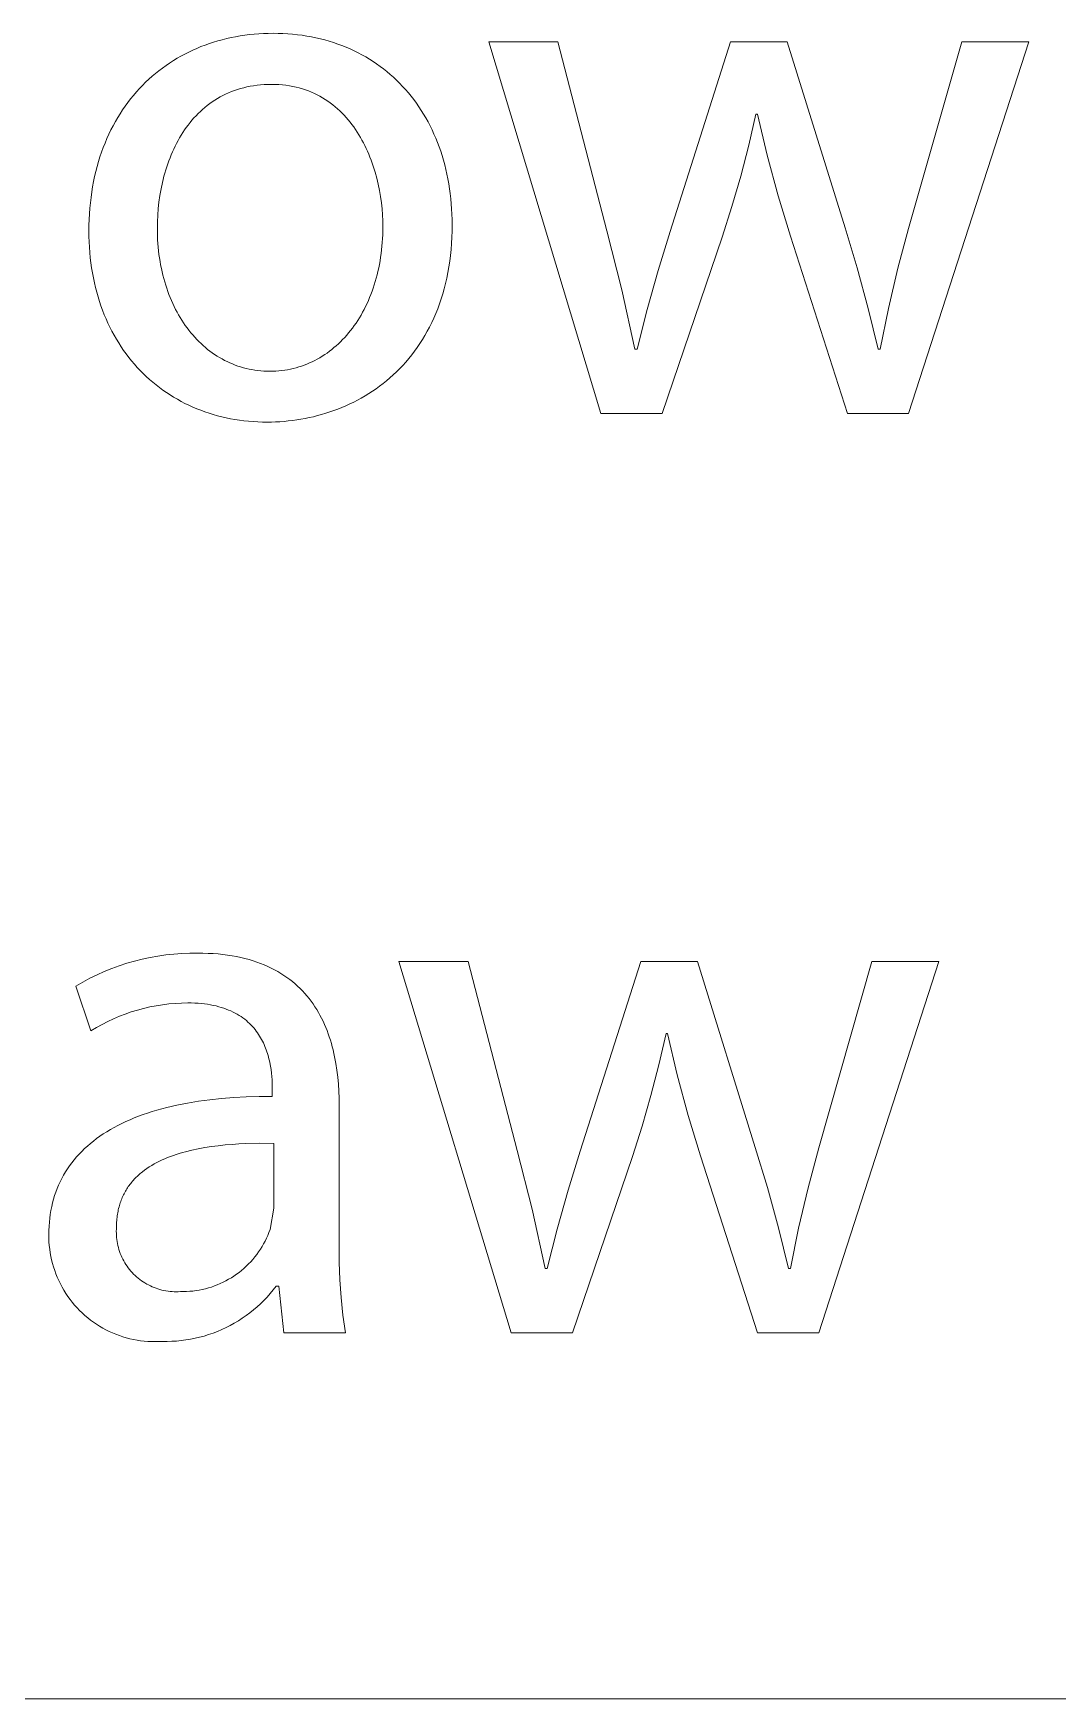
# Model space of a CAD drawing. Header units: millimetres. Extents: x 2840 to 6121, y 744 to 3036.
# Drawn here: x 5521.4 to 5565.2, y 744.1 to 815.3 of the extents above; entities that cross this region are included whole.
import ezdxf

# ---------------------------------------------------------------- set-up
doc = ezdxf.new("R2010")
doc.units = ezdxf.units.MM
doc.header["$MEASUREMENT"] = 0
doc.layers.add('Domyślny', color=7, linetype='Continuous', true_color=0x000000)

msp = doc.modelspace()

# ---------------------------------------------------------------- linework, layer by layer
at = {"layer": 'Domyślny', "color": 18, "lineweight": 15, "true_color": 0x000000}
for p, q in [((5529.083, 814.913), (5529.268, 814.969)), ((5529.268, 814.969), (5529.454, 815.02)), ((5529.454, 815.02), (5529.643, 815.067)), ((5529.643, 815.067), (5529.834, 815.109)), ((5529.834, 815.109), (5530.026, 815.148)), ((5530.026, 815.148), (5530.22, 815.181)), ((5530.22, 815.181), (5530.416, 815.211)), ((5530.416, 815.211), (5530.614, 815.235)), ((5530.614, 815.235), (5530.813, 815.256)), ((5530.813, 815.256), (5531.014, 815.272)), ((5531.014, 815.272), (5531.217, 815.283)), ((5531.217, 815.283), (5531.42, 815.29)), ((5531.42, 815.29), (5531.626, 815.292)), ((5531.626, 815.292), (5531.839, 815.29)), ((5531.839, 815.29), (5532.049, 815.283)), ((5532.049, 815.283), (5532.258, 815.271)), ((5532.258, 815.271), (5532.464, 815.254)), ((5532.464, 815.254), (5532.668, 815.232)), ((5532.668, 815.232), (5532.87, 815.206)), ((5532.87, 815.206), (5533.069, 815.175)), ((5533.069, 815.175), (5533.266, 815.14)), ((5533.266, 815.14), (5533.46, 815.1)), ((5533.46, 815.1), (5533.652, 815.056)), ((5533.652, 815.056), (5533.842, 815.007)), ((5533.842, 815.007), (5534.028, 814.954)), ((5534.028, 814.954), (5534.213, 814.896)), ((5527.522, 814.222), (5527.686, 814.315)), ((5527.686, 814.315), (5527.852, 814.405)), ((5527.852, 814.405), (5528.021, 814.49)), ((5528.021, 814.49), (5528.192, 814.571)), ((5528.192, 814.571), (5528.366, 814.648)), ((5528.366, 814.648), (5528.542, 814.721)), ((5528.542, 814.721), (5528.72, 814.789)), ((5528.72, 814.789), (5528.9, 814.853)), ((5528.9, 814.853), (5529.083, 814.913)), ((5534.213, 814.896), (5534.394, 814.834)), ((5534.394, 814.834), (5534.573, 814.768)), ((5534.573, 814.768), (5534.749, 814.697)), ((5534.749, 814.697), (5534.922, 814.623)), ((5534.922, 814.623), (5535.093, 814.544)), ((5535.093, 814.544), (5535.261, 814.461)), ((5535.261, 814.461), (5535.426, 814.374)), ((5535.426, 814.374), (5535.588, 814.282)), ((5535.588, 814.282), (5535.747, 814.187)), ((5545.648, 799.029), (5540.852, 814.926)), ((5540.852, 814.926), (5543.812, 814.926)), ((5543.812, 814.926), (5545.91, 806.841)), ((5548.609, 806.819), (5551.198, 814.926)), ((5551.198, 814.926), (5553.624, 814.926)), ((5553.624, 814.926), (5556.093, 806.972)), ((5558.814, 806.95), (5561.086, 814.926)), ((5563.949, 814.926), (5558.814, 799.029)), ((5561.086, 814.926), (5563.949, 814.926)), ((5526.453, 813.453), (5526.597, 813.575)), ((5526.597, 813.575), (5526.745, 813.693)), ((5526.745, 813.693), (5526.894, 813.807)), ((5526.894, 813.807), (5527.047, 813.917)), ((5527.047, 813.917), (5527.203, 814.022)), ((5527.203, 814.022), (5527.361, 814.124)), ((5527.361, 814.124), (5527.522, 814.222)), ((5535.747, 814.187), (5535.903, 814.088)), ((5535.903, 814.088), (5536.056, 813.985)), ((5536.056, 813.985), (5536.206, 813.878)), ((5536.206, 813.878), (5536.353, 813.767)), ((5536.353, 813.767), (5536.497, 813.653)), ((5536.497, 813.653), (5536.638, 813.534)), ((5536.638, 813.534), (5536.775, 813.412)), ((5525.78, 812.784), (5525.908, 812.926)), ((5525.908, 812.926), (5526.04, 813.063)), ((5526.04, 813.063), (5526.174, 813.197)), ((5526.174, 813.197), (5526.312, 813.327)), ((5526.312, 813.327), (5526.453, 813.453)), ((5529.971, 812.845), (5529.844, 812.797)), ((5530.102, 812.889), (5529.971, 812.845)), ((5530.235, 812.929), (5530.102, 812.889)), ((5530.371, 812.966), (5530.235, 812.929)), ((5530.51, 812.998), (5530.371, 812.966)), ((5530.652, 813.027), (5530.51, 812.998)), ((5530.796, 813.051), (5530.652, 813.027)), ((5530.943, 813.071), (5530.796, 813.051)), ((5531.093, 813.087), (5530.943, 813.071)), ((5531.246, 813.098), (5531.093, 813.087)), ((5531.402, 813.105), (5531.246, 813.098)), ((5531.56, 813.107), (5531.402, 813.105)), ((5531.719, 813.105), (5531.56, 813.107)), ((5531.875, 813.097), (5531.719, 813.105)), ((5532.027, 813.085), (5531.875, 813.097)), ((5532.177, 813.068), (5532.027, 813.085)), ((5532.324, 813.047), (5532.177, 813.068)), ((5532.468, 813.021), (5532.324, 813.047)), ((5532.609, 812.99), (5532.468, 813.021)), ((5532.747, 812.955), (5532.609, 812.99)), ((5532.882, 812.916), (5532.747, 812.955)), ((5533.014, 812.873), (5532.882, 812.916)), ((5533.143, 812.826), (5533.014, 812.873)), ((5533.27, 812.775), (5533.143, 812.826)), ((5536.775, 813.412), (5536.909, 813.286)), ((5536.909, 813.286), (5537.04, 813.157)), ((5537.04, 813.157), (5537.168, 813.024)), ((5537.168, 813.024), (5537.292, 812.887)), ((5537.292, 812.887), (5537.413, 812.747)), ((5525.19, 812.019), (5525.301, 812.179)), ((5525.301, 812.179), (5525.415, 812.336)), ((5525.415, 812.336), (5525.533, 812.489)), ((5525.533, 812.489), (5525.655, 812.639)), ((5525.655, 812.639), (5525.78, 812.784)), ((5528.712, 812.125), (5528.613, 812.04)), ((5528.813, 812.206), (5528.712, 812.125)), ((5528.917, 812.285), (5528.813, 812.206)), ((5529.023, 812.361), (5528.917, 812.285)), ((5529.133, 812.433), (5529.023, 812.361)), ((5529.244, 812.502), (5529.133, 812.433)), ((5529.359, 812.568), (5529.244, 812.502)), ((5529.476, 812.631), (5529.359, 812.568)), ((5529.596, 812.69), (5529.476, 812.631)), ((5529.718, 812.745), (5529.596, 812.69)), ((5529.844, 812.797), (5529.718, 812.745)), ((5533.393, 812.72), (5533.27, 812.775)), ((5533.514, 812.661), (5533.393, 812.72)), ((5533.632, 812.598), (5533.514, 812.661)), ((5533.747, 812.532), (5533.632, 812.598)), ((5533.86, 812.463), (5533.747, 812.532)), ((5533.969, 812.39), (5533.86, 812.463)), ((5534.076, 812.314), (5533.969, 812.39)), ((5534.18, 812.234), (5534.076, 812.314)), ((5534.282, 812.152), (5534.18, 812.234)), ((5534.381, 812.066), (5534.282, 812.152)), ((5537.413, 812.747), (5537.531, 812.603)), ((5537.531, 812.603), (5537.645, 812.456)), ((5537.645, 812.456), (5537.755, 812.306)), ((5537.755, 812.306), (5537.862, 812.152)), ((5537.862, 812.152), (5537.966, 811.995)), ((5524.783, 811.339), (5524.879, 811.514)), ((5524.879, 811.514), (5524.979, 811.686)), ((5524.979, 811.686), (5525.082, 811.854)), ((5525.082, 811.854), (5525.19, 812.019)), ((5528.075, 811.474), (5527.994, 811.37)), ((5528.158, 811.575), (5528.075, 811.474)), ((5528.244, 811.673), (5528.158, 811.575)), ((5528.332, 811.769), (5528.244, 811.673)), ((5528.423, 811.862), (5528.332, 811.769)), ((5528.517, 811.952), (5528.423, 811.862)), ((5528.613, 812.04), (5528.517, 811.952)), ((5534.477, 811.978), (5534.381, 812.066)), ((5534.57, 811.887), (5534.477, 811.978)), ((5534.661, 811.793), (5534.57, 811.887)), ((5534.749, 811.696), (5534.661, 811.793)), ((5534.835, 811.597), (5534.749, 811.696)), ((5534.918, 811.495), (5534.835, 811.597)), ((5534.998, 811.392), (5534.918, 811.495)), ((5535.076, 811.285), (5534.998, 811.392)), ((5537.966, 811.995), (5538.066, 811.835)), ((5538.066, 811.835), (5538.162, 811.671)), ((5538.162, 811.671), (5538.254, 811.504)), ((5538.254, 811.504), (5538.343, 811.334)), ((5552.28, 811.834), (5551.976, 810.505)), ((5552.346, 811.834), (5552.28, 811.834)), ((5552.757, 810.078), (5552.346, 811.834)), ((5524.437, 810.6), (5524.518, 810.79)), ((5524.518, 810.79), (5524.602, 810.977)), ((5524.602, 810.977), (5524.69, 811.16)), ((5524.69, 811.16), (5524.783, 811.339)), ((5527.562, 810.704), (5527.498, 810.585)), ((5527.627, 810.82), (5527.562, 810.704)), ((5527.696, 810.934), (5527.627, 810.82)), ((5527.767, 811.047), (5527.696, 810.934)), ((5527.84, 811.157), (5527.767, 811.047)), ((5527.916, 811.265), (5527.84, 811.157)), ((5527.994, 811.37), (5527.916, 811.265)), ((5535.152, 811.177), (5535.076, 811.285)), ((5535.224, 811.067), (5535.152, 811.177)), ((5535.295, 810.954), (5535.224, 811.067)), ((5535.363, 810.84), (5535.295, 810.954)), ((5535.428, 810.724), (5535.363, 810.84)), ((5535.491, 810.606), (5535.428, 810.724)), ((5538.343, 811.334), (5538.428, 811.161)), ((5538.428, 811.161), (5538.509, 810.985)), ((5538.509, 810.985), (5538.587, 810.806)), ((5538.587, 810.806), (5538.661, 810.624)), ((5524.158, 809.804), (5524.221, 810.008)), ((5524.221, 810.008), (5524.289, 810.209)), ((5524.289, 810.209), (5524.361, 810.406)), ((5524.361, 810.406), (5524.437, 810.6)), ((5527.218, 809.968), (5527.169, 809.84)), ((5527.269, 810.095), (5527.218, 809.968)), ((5527.323, 810.22), (5527.269, 810.095)), ((5527.379, 810.343), (5527.323, 810.22)), ((5527.437, 810.465), (5527.379, 810.343)), ((5527.498, 810.585), (5527.437, 810.465)), ((5535.551, 810.487), (5535.491, 810.606)), ((5535.609, 810.366), (5535.551, 810.487)), ((5535.665, 810.244), (5535.609, 810.366)), ((5535.718, 810.121), (5535.665, 810.244)), ((5535.769, 809.996), (5535.718, 810.121)), ((5535.818, 809.87), (5535.769, 809.996)), ((5538.661, 810.624), (5538.73, 810.439)), ((5538.73, 810.439), (5538.796, 810.251)), ((5538.796, 810.251), (5538.858, 810.06)), ((5538.858, 810.06), (5538.916, 809.866)), ((5551.976, 810.505), (5551.634, 809.186)), ((5553.227, 808.336), (5552.757, 810.078)), ((5523.993, 809.17), (5524.044, 809.385)), ((5524.044, 809.385), (5524.099, 809.596)), ((5524.099, 809.596), (5524.158, 809.804)), ((5526.997, 809.314), (5526.96, 809.18)), ((5527.036, 809.447), (5526.997, 809.314)), ((5527.078, 809.579), (5527.036, 809.447)), ((5527.122, 809.71), (5527.078, 809.579)), ((5527.169, 809.84), (5527.122, 809.71)), ((5535.864, 809.743), (5535.818, 809.87)), ((5535.908, 809.615), (5535.864, 809.743)), ((5535.949, 809.487), (5535.908, 809.615)), ((5535.989, 809.357), (5535.949, 809.487)), ((5536.06, 809.097), (5535.989, 809.357)), ((5538.916, 809.866), (5538.969, 809.669)), ((5538.969, 809.669), (5539.019, 809.47)), ((5539.019, 809.47), (5539.064, 809.268)), ((5539.064, 809.268), (5539.106, 809.064)), ((5523.87, 808.505), (5523.906, 808.73)), ((5523.906, 808.73), (5523.948, 808.951)), ((5523.948, 808.951), (5523.993, 809.17)), ((5526.835, 808.633), (5526.786, 808.355)), ((5526.893, 808.908), (5526.835, 808.633)), ((5526.925, 809.045), (5526.893, 808.908)), ((5526.96, 809.18), (5526.925, 809.045)), ((5536.123, 808.835), (5536.06, 809.097)), ((5536.177, 808.571), (5536.123, 808.835)), ((5536.223, 808.307), (5536.177, 808.571)), ((5539.106, 809.064), (5539.143, 808.856)), ((5539.143, 808.856), (5539.176, 808.646)), ((5539.176, 808.646), (5539.205, 808.434)), ((5551.634, 809.186), (5551.254, 807.877)), ((5523.788, 807.809), (5523.811, 808.044)), ((5523.811, 808.044), (5523.838, 808.276)), ((5523.838, 808.276), (5523.87, 808.505)), ((5526.746, 808.075), (5526.715, 807.794)), ((5526.786, 808.355), (5526.746, 808.075)), ((5536.259, 808.044), (5536.223, 808.307)), ((5536.288, 807.782), (5536.259, 808.044)), ((5539.205, 808.434), (5539.229, 808.219)), ((5539.229, 808.219), (5539.249, 808.002)), ((5539.249, 808.002), (5539.265, 807.782)), ((5551.254, 807.877), (5550.838, 806.579)), ((5553.755, 806.612), (5553.227, 808.336)), ((5523.751, 807.084), (5523.758, 807.329)), ((5523.758, 807.329), (5523.771, 807.571)), ((5523.771, 807.571), (5523.788, 807.809)), ((5526.681, 807.228), (5526.676, 806.945)), ((5526.694, 807.511), (5526.681, 807.228)), ((5526.715, 807.794), (5526.694, 807.511)), ((5536.308, 807.522), (5536.288, 807.782)), ((5536.32, 807.264), (5536.308, 807.522)), ((5536.324, 807.01), (5536.32, 807.264)), ((5539.265, 807.782), (5539.276, 807.56)), ((5539.276, 807.56), (5539.282, 807.335)), ((5539.282, 807.335), (5539.285, 807.109)), ((5539.285, 807.109), (5539.282, 806.836)), ((5523.748, 806.836), (5523.751, 807.084)), ((5523.75, 806.602), (5523.748, 806.836)), ((5523.758, 806.371), (5523.75, 806.602)), ((5526.676, 806.945), (5526.678, 806.783)), ((5526.678, 806.783), (5526.682, 806.622)), ((5526.682, 806.622), (5526.689, 806.462)), ((5526.689, 806.462), (5526.699, 806.304)), ((5536.3, 806.35), (5536.31, 806.513)), ((5536.31, 806.513), (5536.318, 806.677)), ((5536.318, 806.677), (5536.322, 806.843)), ((5536.322, 806.843), (5536.324, 807.01)), ((5539.273, 806.567), (5539.258, 806.304)), ((5539.282, 806.836), (5539.273, 806.567)), ((5545.91, 806.841), (5546.549, 804.322)), ((5548.096, 805.152), (5548.609, 806.819)), ((5550.838, 806.579), (5548.27, 799.029)), ((5556.192, 799.029), (5553.755, 806.612)), ((5556.093, 806.972), (5556.614, 805.255)), ((5558.353, 805.241), (5558.814, 806.95)), ((5523.77, 806.143), (5523.758, 806.371)), ((5523.786, 805.917), (5523.77, 806.143)), ((5523.808, 805.695), (5523.786, 805.917)), ((5523.833, 805.475), (5523.808, 805.695)), ((5526.699, 806.304), (5526.712, 806.147)), ((5526.712, 806.147), (5526.728, 805.991)), ((5526.728, 805.991), (5526.746, 805.837)), ((5526.746, 805.837), (5526.768, 805.685)), ((5526.768, 805.685), (5526.792, 805.534)), ((5536.205, 805.562), (5536.229, 805.716)), ((5536.229, 805.716), (5536.251, 805.872)), ((5536.251, 805.872), (5536.27, 806.03)), ((5536.27, 806.03), (5536.286, 806.189)), ((5536.286, 806.189), (5536.3, 806.35)), ((5539.212, 805.791), (5539.181, 805.542)), ((5539.238, 806.045), (5539.212, 805.791)), ((5539.258, 806.304), (5539.238, 806.045)), ((5523.864, 805.258), (5523.833, 805.475)), ((5523.899, 805.045), (5523.864, 805.258)), ((5523.938, 804.834), (5523.899, 805.045)), ((5526.792, 805.534), (5526.818, 805.385)), ((5526.818, 805.385), (5526.847, 805.237)), ((5526.847, 805.237), (5526.879, 805.091)), ((5526.879, 805.091), (5526.914, 804.947)), ((5536.079, 804.963), (5536.114, 805.11)), ((5536.114, 805.11), (5536.147, 805.259)), ((5536.147, 805.259), (5536.177, 805.409)), ((5536.177, 805.409), (5536.205, 805.562)), ((5539.102, 805.058), (5539.055, 804.823)), ((5539.144, 805.298), (5539.102, 805.058)), ((5539.181, 805.542), (5539.144, 805.298)), ((5547.626, 803.473), (5548.096, 805.152)), ((5556.614, 805.255), (5557.087, 803.525)), ((5557.949, 803.518), (5558.353, 805.241)), ((5523.982, 804.626), (5523.938, 804.834)), ((5524.03, 804.421), (5523.982, 804.626)), ((5524.082, 804.219), (5524.03, 804.421)), ((5526.914, 804.947), (5526.951, 804.804)), ((5526.951, 804.804), (5526.99, 804.664)), ((5526.99, 804.664), (5527.033, 804.525)), ((5527.033, 804.525), (5527.077, 804.388)), ((5527.077, 804.388), (5527.124, 804.253)), ((5535.812, 804.123), (5535.862, 804.258)), ((5535.862, 804.258), (5535.911, 804.395)), ((5535.911, 804.395), (5535.956, 804.534)), ((5535.956, 804.534), (5536, 804.675)), ((5536, 804.675), (5536.04, 804.818)), ((5536.04, 804.818), (5536.079, 804.963)), ((5538.945, 804.367), (5538.883, 804.146)), ((5539.003, 804.593), (5538.945, 804.367)), ((5539.055, 804.823), (5539.003, 804.593)), ((5546.549, 804.322), (5547.101, 801.782)), ((5524.138, 804.02), (5524.082, 804.219)), ((5524.199, 803.825), (5524.138, 804.02)), ((5524.264, 803.632), (5524.199, 803.825)), ((5524.333, 803.443), (5524.264, 803.632)), ((5527.124, 804.253), (5527.174, 804.12)), ((5527.174, 804.12), (5527.226, 803.989)), ((5527.226, 803.989), (5527.28, 803.86)), ((5527.28, 803.86), (5527.337, 803.733)), ((5527.337, 803.733), (5527.396, 803.608)), ((5527.396, 803.608), (5527.457, 803.485)), ((5535.522, 803.482), (5535.584, 803.606)), ((5535.584, 803.606), (5535.645, 803.732)), ((5535.645, 803.732), (5535.703, 803.86)), ((5535.703, 803.86), (5535.758, 803.991)), ((5535.758, 803.991), (5535.812, 804.123)), ((5538.745, 803.719), (5538.669, 803.512)), ((5538.816, 803.93), (5538.745, 803.719)), ((5538.883, 804.146), (5538.816, 803.93)), ((5524.406, 803.257), (5524.333, 803.443)), ((5524.482, 803.074), (5524.406, 803.257)), ((5524.563, 802.894), (5524.482, 803.074)), ((5524.648, 802.718), (5524.563, 802.894)), ((5527.457, 803.485), (5527.521, 803.365)), ((5527.521, 803.365), (5527.587, 803.247)), ((5527.587, 803.247), (5527.655, 803.131)), ((5527.655, 803.131), (5527.725, 803.018)), ((5527.725, 803.018), (5527.798, 802.907)), ((5527.798, 802.907), (5527.873, 802.798)), ((5535.099, 802.79), (5535.175, 802.9)), ((5535.175, 802.9), (5535.249, 803.011)), ((5535.249, 803.011), (5535.32, 803.125)), ((5535.32, 803.125), (5535.39, 803.242)), ((5535.39, 803.242), (5535.457, 803.361)), ((5535.457, 803.361), (5535.522, 803.482)), ((5538.414, 802.918), (5538.32, 802.729)), ((5538.503, 803.111), (5538.414, 802.918)), ((5538.588, 803.309), (5538.503, 803.111)), ((5538.669, 803.512), (5538.588, 803.309)), ((5547.2, 801.782), (5547.626, 803.473)), ((5557.087, 803.525), (5557.514, 801.782)), ((5557.601, 801.782), (5557.949, 803.518)), ((5524.736, 802.545), (5524.648, 802.718)), ((5524.828, 802.375), (5524.736, 802.545)), ((5524.924, 802.209), (5524.828, 802.375)), ((5525.023, 802.046), (5524.924, 802.209)), ((5527.873, 802.798), (5527.949, 802.692)), ((5527.949, 802.692), (5528.028, 802.588)), ((5528.028, 802.588), (5528.109, 802.487)), ((5528.109, 802.487), (5528.192, 802.388)), ((5528.192, 802.388), (5528.277, 802.292)), ((5528.277, 802.292), (5528.364, 802.199)), ((5528.364, 802.199), (5528.453, 802.109)), ((5534.513, 802.1), (5534.602, 802.191)), ((5534.602, 802.191), (5534.69, 802.284)), ((5534.69, 802.284), (5534.776, 802.38)), ((5534.776, 802.38), (5534.86, 802.479)), ((5534.86, 802.479), (5534.942, 802.58)), ((5534.942, 802.58), (5535.022, 802.684)), ((5535.022, 802.684), (5535.099, 802.79)), ((5538.015, 802.19), (5537.906, 802.019)), ((5538.121, 802.365), (5538.015, 802.19)), ((5538.222, 802.545), (5538.121, 802.365)), ((5538.32, 802.729), (5538.222, 802.545)), ((5525.126, 801.886), (5525.023, 802.046)), ((5525.233, 801.73), (5525.126, 801.886)), ((5525.343, 801.578), (5525.233, 801.73)), ((5525.456, 801.429), (5525.343, 801.578)), ((5525.573, 801.283), (5525.456, 801.429)), ((5528.453, 802.109), (5528.544, 802.021)), ((5528.544, 802.021), (5528.637, 801.936)), ((5528.637, 801.936), (5528.731, 801.854)), ((5528.731, 801.854), (5528.828, 801.774)), ((5528.828, 801.774), (5528.926, 801.698)), ((5528.926, 801.698), (5529.026, 801.624)), ((5529.026, 801.624), (5529.128, 801.554)), ((5529.128, 801.554), (5529.231, 801.487)), ((5529.231, 801.487), (5529.337, 801.422)), ((5529.337, 801.422), (5529.444, 801.361)), ((5533.519, 801.355), (5533.626, 801.416)), ((5533.626, 801.416), (5533.731, 801.48)), ((5533.731, 801.48), (5533.835, 801.547)), ((5533.835, 801.547), (5533.937, 801.617)), ((5533.937, 801.617), (5534.037, 801.69)), ((5534.037, 801.69), (5534.136, 801.766)), ((5534.136, 801.766), (5534.232, 801.846)), ((5534.232, 801.846), (5534.328, 801.927)), ((5534.328, 801.927), (5534.421, 802.012)), ((5534.421, 802.012), (5534.513, 802.1)), ((5537.556, 801.534), (5537.433, 801.381)), ((5537.676, 801.691), (5537.556, 801.534)), ((5537.793, 801.853), (5537.676, 801.691)), ((5537.906, 802.019), (5537.793, 801.853)), ((5547.101, 801.782), (5547.2, 801.782)), ((5557.514, 801.782), (5557.601, 801.782)), ((5525.693, 801.141), (5525.573, 801.283)), ((5525.816, 801.003), (5525.693, 801.141)), ((5525.943, 800.869), (5525.816, 801.003)), ((5526.073, 800.738), (5525.943, 800.869)), ((5526.205, 800.61), (5526.073, 800.738)), ((5529.444, 801.361), (5529.552, 801.303)), ((5529.552, 801.303), (5529.663, 801.248)), ((5529.663, 801.248), (5529.775, 801.196)), ((5529.775, 801.196), (5529.888, 801.148)), ((5529.888, 801.148), (5530.003, 801.103)), ((5530.003, 801.103), (5530.12, 801.061)), ((5530.12, 801.061), (5530.238, 801.023)), ((5530.238, 801.023), (5530.357, 800.988)), ((5530.357, 800.988), (5530.478, 800.957)), ((5530.478, 800.957), (5530.601, 800.929)), ((5530.601, 800.929), (5530.724, 800.905)), ((5530.724, 800.905), (5530.849, 800.885)), ((5530.849, 800.885), (5530.976, 800.868)), ((5530.976, 800.868), (5531.104, 800.854)), ((5531.104, 800.854), (5531.233, 800.845)), ((5531.233, 800.845), (5531.363, 800.839)), ((5531.363, 800.839), (5531.495, 800.837)), ((5531.495, 800.837), (5531.623, 800.839)), ((5531.623, 800.839), (5531.751, 800.845)), ((5531.751, 800.845), (5531.877, 800.854)), ((5531.877, 800.854), (5532.002, 800.867)), ((5532.002, 800.867), (5532.127, 800.884)), ((5532.127, 800.884), (5532.25, 800.904)), ((5532.25, 800.904), (5532.372, 800.928)), ((5532.372, 800.928), (5532.493, 800.955)), ((5532.493, 800.955), (5532.612, 800.986)), ((5532.612, 800.986), (5532.73, 801.021)), ((5532.73, 801.021), (5532.847, 801.059)), ((5532.847, 801.059), (5532.963, 801.1)), ((5532.963, 801.1), (5533.077, 801.144)), ((5533.077, 801.144), (5533.19, 801.192)), ((5533.19, 801.192), (5533.301, 801.243)), ((5533.301, 801.243), (5533.411, 801.298)), ((5533.411, 801.298), (5533.519, 801.355)), ((5536.907, 800.813), (5536.768, 800.682)), ((5537.043, 800.948), (5536.907, 800.813)), ((5537.176, 801.088), (5537.043, 800.948)), ((5537.306, 801.232), (5537.176, 801.088)), ((5537.433, 801.381), (5537.306, 801.232)), ((5526.341, 800.487), (5526.205, 800.61)), ((5526.48, 800.367), (5526.341, 800.487)), ((5526.622, 800.251), (5526.48, 800.367)), ((5526.767, 800.139), (5526.622, 800.251)), ((5526.914, 800.031), (5526.767, 800.139)), ((5527.065, 799.926), (5526.914, 800.031)), ((5535.878, 799.984), (5535.721, 799.883)), ((5536.032, 800.09), (5535.878, 799.984)), ((5536.184, 800.2), (5536.032, 800.09)), ((5536.334, 800.314), (5536.184, 800.2)), ((5536.481, 800.432), (5536.334, 800.314)), ((5536.626, 800.555), (5536.481, 800.432)), ((5536.768, 800.682), (5536.626, 800.555)), ((5527.218, 799.826), (5527.065, 799.926)), ((5527.374, 799.729), (5527.218, 799.826)), ((5527.532, 799.637), (5527.374, 799.729)), ((5527.693, 799.548), (5527.532, 799.637)), ((5527.857, 799.464), (5527.693, 799.548)), ((5528.023, 799.383), (5527.857, 799.464)), ((5528.191, 799.307), (5528.023, 799.383)), ((5528.362, 799.235), (5528.191, 799.307)), ((5534.571, 799.289), (5534.4, 799.22)), ((5534.741, 799.361), (5534.571, 799.289)), ((5534.908, 799.438), (5534.741, 799.361)), ((5535.075, 799.519), (5534.908, 799.438)), ((5535.239, 799.603), (5535.075, 799.519)), ((5535.402, 799.692), (5535.239, 799.603)), ((5535.563, 799.785), (5535.402, 799.692)), ((5535.721, 799.883), (5535.563, 799.785)), ((5528.535, 799.167), (5528.362, 799.235)), ((5528.711, 799.103), (5528.535, 799.167)), ((5528.888, 799.043), (5528.711, 799.103)), ((5529.068, 798.987), (5528.888, 799.043)), ((5529.25, 798.936), (5529.068, 798.987)), ((5529.434, 798.889), (5529.25, 798.936)), ((5529.62, 798.847), (5529.434, 798.889)), ((5529.808, 798.808), (5529.62, 798.847)), ((5529.997, 798.775), (5529.808, 798.808)), ((5530.189, 798.745), (5529.997, 798.775)), ((5530.382, 798.72), (5530.189, 798.745)), ((5530.577, 798.7), (5530.382, 798.72)), ((5530.774, 798.684), (5530.577, 798.7)), ((5530.973, 798.672), (5530.774, 798.684)), ((5531.173, 798.665), (5530.973, 798.672)), ((5531.374, 798.663), (5531.173, 798.665)), ((5531.554, 798.665), (5531.374, 798.663)), ((5531.734, 798.67), (5531.554, 798.665)), ((5531.915, 798.68), (5531.734, 798.67)), ((5532.095, 798.693), (5531.915, 798.68)), ((5532.276, 798.71), (5532.095, 798.693)), ((5532.456, 798.731), (5532.276, 798.71)), ((5532.636, 798.756), (5532.456, 798.731)), ((5532.815, 798.785), (5532.636, 798.756)), ((5532.994, 798.817), (5532.815, 798.785)), ((5533.173, 798.854), (5532.994, 798.817)), ((5533.351, 798.894), (5533.173, 798.854)), ((5533.528, 798.939), (5533.351, 798.894)), ((5533.705, 798.987), (5533.528, 798.939)), ((5533.88, 799.039), (5533.705, 798.987)), ((5534.055, 799.096), (5533.88, 799.039)), ((5534.228, 799.156), (5534.055, 799.096)), ((5534.4, 799.22), (5534.228, 799.156)), ((5548.27, 799.029), (5545.648, 799.029)), ((5558.814, 799.029), (5556.192, 799.029)), ((5526.031, 775.691), (5526.365, 775.763)), ((5526.365, 775.763), (5526.701, 775.823)), ((5526.701, 775.823), (5527.04, 775.872)), ((5527.04, 775.872), (5527.379, 775.908)), ((5527.379, 775.908), (5527.72, 775.933)), ((5527.72, 775.933), (5528.062, 775.947)), ((5528.062, 775.947), (5528.404, 775.948)), ((5528.404, 775.948), (5528.629, 775.945)), ((5528.629, 775.945), (5528.849, 775.938)), ((5528.849, 775.938), (5529.063, 775.926)), ((5529.063, 775.926), (5529.273, 775.91)), ((5529.273, 775.91), (5529.477, 775.889)), ((5529.477, 775.889), (5529.676, 775.863)), ((5529.676, 775.863), (5529.87, 775.833)), ((5529.87, 775.833), (5530.06, 775.799)), ((5530.06, 775.799), (5530.244, 775.76)), ((5524.096, 775.021), (5524.408, 775.16)), ((5524.408, 775.16), (5524.725, 775.289)), ((5524.725, 775.289), (5525.046, 775.406)), ((5525.046, 775.406), (5525.371, 775.512)), ((5525.371, 775.512), (5525.699, 775.607)), ((5525.699, 775.607), (5526.031, 775.691)), ((5530.244, 775.76), (5530.423, 775.718)), ((5530.423, 775.718), (5530.598, 775.671)), ((5530.598, 775.671), (5530.768, 775.62)), ((5530.768, 775.62), (5530.933, 775.566)), ((5530.933, 775.566), (5531.093, 775.507)), ((5531.093, 775.507), (5531.249, 775.445)), ((5531.249, 775.445), (5531.401, 775.379)), ((5531.401, 775.379), (5531.547, 775.31)), ((5531.547, 775.31), (5531.69, 775.237)), ((5531.69, 775.237), (5531.828, 775.16)), ((5531.828, 775.16), (5531.962, 775.08)), ((5531.962, 775.08), (5532.092, 774.997)), ((5541.806, 759.699), (5537.01, 775.596)), ((5537.01, 775.596), (5539.971, 775.596)), ((5539.971, 775.596), (5542.069, 767.511)), ((5544.767, 767.478), (5547.357, 775.596)), ((5547.357, 775.596), (5549.782, 775.596)), ((5549.782, 775.596), (5552.252, 767.631)), ((5554.972, 767.62), (5557.245, 775.596)), ((5560.107, 775.596), (5554.972, 759.699)), ((5557.245, 775.596), (5560.107, 775.596)), ((5523.192, 774.538), (5523.488, 774.71)), ((5523.837, 772.626), (5523.192, 774.538)), ((5523.488, 774.71), (5523.789, 774.87)), ((5523.789, 774.87), (5524.096, 775.021)), ((5532.092, 774.997), (5532.217, 774.911)), ((5532.217, 774.911), (5532.338, 774.822)), ((5532.338, 774.822), (5532.455, 774.729)), ((5532.455, 774.729), (5532.569, 774.634)), ((5532.569, 774.634), (5532.678, 774.536)), ((5532.678, 774.536), (5532.783, 774.434)), ((5532.783, 774.434), (5532.885, 774.331)), ((5526.353, 773.643), (5526.087, 773.581)), ((5526.621, 773.695), (5526.353, 773.643)), ((5526.89, 773.738), (5526.621, 773.695)), ((5527.161, 773.772), (5526.89, 773.738)), ((5527.432, 773.797), (5527.161, 773.772)), ((5527.705, 773.812), (5527.432, 773.797)), ((5527.977, 773.817), (5527.705, 773.812)), ((5528.128, 773.816), (5527.977, 773.817)), ((5528.274, 773.81), (5528.128, 773.816)), ((5528.416, 773.802), (5528.274, 773.81)), ((5528.555, 773.79), (5528.416, 773.802)), ((5528.689, 773.776), (5528.555, 773.79)), ((5528.819, 773.758), (5528.689, 773.776)), ((5528.945, 773.737), (5528.819, 773.758)), ((5529.068, 773.713), (5528.945, 773.737)), ((5529.186, 773.687), (5529.068, 773.713)), ((5529.301, 773.657), (5529.186, 773.687)), ((5529.413, 773.625), (5529.301, 773.657)), ((5529.52, 773.591), (5529.413, 773.625)), ((5532.885, 774.331), (5532.982, 774.224)), ((5532.982, 774.224), (5533.076, 774.115)), ((5533.076, 774.115), (5533.167, 774.004)), ((5533.167, 774.004), (5533.253, 773.89)), ((5533.253, 773.89), (5533.336, 773.773)), ((5533.336, 773.773), (5533.416, 773.655)), ((5533.416, 773.655), (5533.492, 773.534)), ((5524.552, 773.022), (5524.309, 772.898)), ((5524.8, 773.137), (5524.552, 773.022)), ((5525.051, 773.244), (5524.8, 773.137)), ((5525.305, 773.342), (5525.051, 773.244)), ((5525.563, 773.43), (5525.305, 773.342)), ((5525.824, 773.51), (5525.563, 773.43)), ((5526.087, 773.581), (5525.824, 773.51)), ((5529.624, 773.554), (5529.52, 773.591)), ((5529.725, 773.514), (5529.624, 773.554)), ((5529.822, 773.472), (5529.725, 773.514)), ((5529.916, 773.428), (5529.822, 773.472)), ((5530.007, 773.381), (5529.916, 773.428)), ((5530.094, 773.333), (5530.007, 773.381)), ((5530.178, 773.282), (5530.094, 773.333)), ((5530.259, 773.23), (5530.178, 773.282)), ((5530.337, 773.175), (5530.259, 773.23)), ((5530.412, 773.119), (5530.337, 773.175)), ((5530.484, 773.061), (5530.412, 773.119)), ((5530.553, 773.001), (5530.484, 773.061)), ((5530.619, 772.939), (5530.553, 773.001)), ((5530.682, 772.877), (5530.619, 772.939)), ((5533.492, 773.534), (5533.565, 773.411)), ((5533.565, 773.411), (5533.634, 773.287)), ((5533.634, 773.287), (5533.701, 773.16)), ((5533.701, 773.16), (5533.764, 773.031)), ((5533.764, 773.031), (5533.823, 772.901)), ((5524.071, 772.767), (5523.837, 772.626)), ((5524.309, 772.898), (5524.071, 772.767)), ((5530.743, 772.812), (5530.682, 772.877)), ((5530.801, 772.747), (5530.743, 772.812)), ((5530.856, 772.68), (5530.801, 772.747)), ((5530.909, 772.612), (5530.856, 772.68)), ((5530.959, 772.542), (5530.909, 772.612)), ((5531.007, 772.472), (5530.959, 772.542)), ((5531.052, 772.401), (5531.007, 772.472)), ((5531.095, 772.329), (5531.052, 772.401)), ((5531.136, 772.256), (5531.095, 772.329)), ((5531.175, 772.182), (5531.136, 772.256)), ((5533.823, 772.901), (5533.88, 772.769)), ((5533.88, 772.769), (5533.934, 772.635)), ((5533.934, 772.635), (5533.984, 772.5)), ((5533.984, 772.5), (5534.032, 772.364)), ((5534.032, 772.364), (5534.077, 772.226)), ((5534.077, 772.226), (5534.119, 772.086)), ((5548.439, 772.504), (5548.134, 771.175)), ((5548.504, 772.504), (5548.439, 772.504)), ((5548.915, 770.744), (5548.504, 772.504)), ((5531.211, 772.108), (5531.175, 772.182)), ((5531.245, 772.033), (5531.211, 772.108)), ((5531.278, 771.957), (5531.245, 772.033)), ((5531.308, 771.881), (5531.278, 771.957)), ((5531.337, 771.805), (5531.308, 771.881)), ((5531.363, 771.729), (5531.337, 771.805)), ((5531.388, 771.652), (5531.363, 771.729)), ((5531.411, 771.575), (5531.388, 771.652)), ((5531.432, 771.498), (5531.411, 771.575)), ((5531.452, 771.421), (5531.432, 771.498)), ((5534.119, 772.086), (5534.158, 771.946)), ((5534.158, 771.946), (5534.194, 771.804)), ((5534.194, 771.804), (5534.228, 771.661)), ((5534.228, 771.661), (5534.26, 771.518)), ((5534.26, 771.518), (5534.288, 771.373)), ((5531.47, 771.345), (5531.452, 771.421)), ((5531.487, 771.268), (5531.47, 771.345)), ((5531.516, 771.116), (5531.487, 771.268)), ((5531.539, 770.966), (5531.516, 771.116)), ((5531.558, 770.818), (5531.539, 770.966)), ((5531.572, 770.673), (5531.558, 770.818)), ((5534.288, 771.373), (5534.315, 771.227)), ((5534.315, 771.227), (5534.36, 770.934)), ((5534.36, 770.934), (5534.396, 770.639)), ((5548.134, 771.175), (5547.792, 769.856)), ((5531.582, 770.532), (5531.572, 770.673)), ((5531.589, 770.394), (5531.582, 770.532)), ((5531.593, 770.262), (5531.589, 770.394)), ((5531.594, 770.135), (5531.593, 770.262)), ((5531.594, 769.818), (5531.594, 770.135)), ((5534.396, 770.639), (5534.423, 770.342)), ((5534.423, 770.342), (5534.442, 770.044)), ((5549.385, 768.999), (5548.915, 770.744)), ((5527.079, 769.342), (5527.514, 769.443)), ((5527.514, 769.443), (5527.967, 769.532)), ((5527.967, 769.532), (5528.436, 769.61)), ((5528.436, 769.61), (5528.921, 769.675)), ((5528.921, 769.675), (5529.423, 769.728)), ((5529.423, 769.728), (5529.942, 769.769)), ((5529.942, 769.769), (5530.476, 769.798)), ((5530.476, 769.798), (5531.027, 769.814)), ((5531.027, 769.814), (5531.594, 769.818)), ((5534.442, 770.044), (5534.453, 769.745)), ((5534.453, 769.745), (5534.457, 769.447)), ((5534.457, 769.447), (5534.457, 763.492)), ((5547.792, 769.856), (5547.413, 768.546)), ((5524.992, 768.578), (5525.16, 768.662)), ((5525.16, 768.662), (5525.332, 768.743)), ((5525.332, 768.743), (5525.509, 768.821)), ((5525.509, 768.821), (5525.69, 768.896)), ((5525.69, 768.896), (5525.875, 768.969)), ((5525.875, 768.969), (5526.065, 769.038)), ((5526.065, 769.038), (5526.259, 769.105)), ((5526.259, 769.105), (5526.458, 769.169)), ((5526.458, 769.169), (5526.661, 769.23)), ((5526.661, 769.23), (5526.868, 769.287)), ((5526.868, 769.287), (5527.079, 769.342)), ((5549.914, 767.27), (5549.385, 768.999)), ((5523.942, 767.911), (5524.079, 768.015)), ((5524.079, 768.015), (5524.22, 768.116)), ((5524.22, 768.116), (5524.365, 768.214)), ((5524.365, 768.214), (5524.515, 768.309)), ((5524.515, 768.309), (5524.67, 768.402)), ((5524.67, 768.402), (5524.829, 768.491)), ((5524.829, 768.491), (5524.992, 768.578)), ((5547.413, 768.546), (5546.996, 767.249)), ((5523.116, 767.108), (5523.22, 767.231)), ((5523.22, 767.231), (5523.329, 767.351)), ((5523.329, 767.351), (5523.442, 767.469)), ((5523.442, 767.469), (5523.561, 767.584)), ((5523.561, 767.584), (5523.683, 767.696)), ((5523.683, 767.696), (5523.811, 767.805)), ((5523.811, 767.805), (5523.942, 767.911)), ((5527.236, 767.248), (5527.114, 767.2)), ((5527.361, 767.293), (5527.236, 767.248)), ((5527.487, 767.336), (5527.361, 767.293)), ((5527.615, 767.376), (5527.487, 767.336)), ((5527.746, 767.415), (5527.615, 767.376)), ((5527.878, 767.451), (5527.746, 767.415)), ((5528.147, 767.518), (5527.878, 767.451)), ((5528.423, 767.577), (5528.147, 767.518)), ((5528.704, 767.629), (5528.423, 767.577)), ((5528.99, 767.673), (5528.704, 767.629)), ((5529.28, 767.711), (5528.99, 767.673)), ((5529.574, 767.742), (5529.28, 767.711)), ((5529.87, 767.767), (5529.574, 767.742)), ((5530.168, 767.786), (5529.87, 767.767)), ((5530.467, 767.8), (5530.168, 767.786)), ((5531.065, 767.813), (5530.467, 767.8)), ((5531.66, 767.808), (5531.065, 767.813)), ((5531.66, 765.044), (5531.66, 767.808)), ((5542.069, 767.511), (5542.708, 764.992)), ((5544.255, 765.815), (5544.767, 767.478)), ((5546.996, 767.249), (5544.429, 759.699)), ((5552.35, 759.699), (5549.914, 767.27)), ((5552.252, 767.631), (5552.772, 765.918)), ((5554.512, 765.911), (5554.972, 767.62)), ((5522.666, 766.452), (5522.746, 766.589)), ((5522.746, 766.589), (5522.832, 766.722)), ((5522.832, 766.722), (5522.922, 766.854)), ((5522.922, 766.854), (5523.016, 766.982)), ((5523.016, 766.982), (5523.116, 767.108)), ((5525.945, 766.517), (5525.9, 766.478)), ((5525.99, 766.555), (5525.945, 766.517)), ((5526.036, 766.592), (5525.99, 766.555)), ((5526.131, 766.665), (5526.036, 766.592)), ((5526.229, 766.734), (5526.131, 766.665)), ((5526.33, 766.801), (5526.229, 766.734)), ((5526.434, 766.866), (5526.33, 766.801)), ((5526.541, 766.928), (5526.434, 766.866)), ((5526.65, 766.987), (5526.541, 766.928)), ((5526.762, 767.044), (5526.65, 766.987)), ((5526.877, 767.099), (5526.762, 767.044)), ((5526.995, 767.151), (5526.877, 767.099)), ((5527.114, 767.2), (5526.995, 767.151)), ((5522.334, 765.729), (5522.391, 765.879)), ((5522.391, 765.879), (5522.452, 766.026)), ((5522.452, 766.026), (5522.519, 766.171)), ((5522.519, 766.171), (5522.59, 766.313)), ((5522.59, 766.313), (5522.666, 766.452)), ((5525.339, 765.811), (5525.309, 765.76)), ((5525.37, 765.861), (5525.339, 765.811)), ((5525.401, 765.91), (5525.37, 765.861)), ((5525.434, 765.958), (5525.401, 765.91)), ((5525.468, 766.005), (5525.434, 765.958)), ((5525.503, 766.052), (5525.468, 766.005)), ((5525.538, 766.098), (5525.503, 766.052)), ((5525.575, 766.143), (5525.538, 766.098)), ((5525.612, 766.188), (5525.575, 766.143)), ((5525.651, 766.231), (5525.612, 766.188)), ((5525.69, 766.274), (5525.651, 766.231)), ((5525.73, 766.316), (5525.69, 766.274)), ((5525.771, 766.358), (5525.73, 766.316)), ((5525.813, 766.399), (5525.771, 766.358)), ((5525.856, 766.439), (5525.813, 766.399)), ((5525.9, 766.478), (5525.856, 766.439)), ((5543.786, 764.139), (5544.255, 765.815)), ((5552.772, 765.918), (5553.246, 764.191)), ((5554.108, 764.188), (5554.512, 765.911)), ((5522.124, 764.94), (5522.156, 765.103)), ((5522.156, 765.103), (5522.193, 765.263)), ((5522.193, 765.263), (5522.235, 765.421)), ((5522.235, 765.421), (5522.282, 765.576)), ((5522.282, 765.576), (5522.334, 765.729)), ((5525.036, 765.09), (5525.02, 765.029)), ((5525.052, 765.15), (5525.036, 765.09)), ((5525.07, 765.21), (5525.052, 765.15)), ((5525.089, 765.269), (5525.07, 765.21)), ((5525.109, 765.327), (5525.089, 765.269)), ((5525.131, 765.384), (5525.109, 765.327)), ((5525.153, 765.44), (5525.131, 765.384)), ((5525.176, 765.495), (5525.153, 765.44)), ((5525.201, 765.55), (5525.176, 765.495)), ((5525.226, 765.604), (5525.201, 765.55)), ((5525.253, 765.657), (5525.226, 765.604)), ((5525.281, 765.709), (5525.253, 765.657)), ((5525.309, 765.76), (5525.281, 765.709)), ((5522.044, 764.262), (5522.056, 764.435)), ((5522.056, 764.435), (5522.074, 764.606)), ((5522.074, 764.606), (5522.096, 764.774)), ((5522.096, 764.774), (5522.124, 764.94)), ((5524.932, 764.367), (5524.93, 764.296)), ((5524.935, 764.438), (5524.932, 764.367)), ((5524.939, 764.507), (5524.935, 764.438)), ((5524.945, 764.575), (5524.939, 764.507)), ((5524.952, 764.643), (5524.945, 764.575)), ((5524.961, 764.709), (5524.952, 764.643)), ((5524.97, 764.775), (5524.961, 764.709)), ((5524.981, 764.84), (5524.97, 764.775)), ((5524.993, 764.903), (5524.981, 764.84)), ((5525.006, 764.967), (5524.993, 764.903)), ((5525.02, 765.029), (5525.006, 764.967)), ((5531.496, 764.126), (5531.66, 765.044)), ((5542.708, 764.992), (5543.26, 762.452)), ((5522.034, 763.907), (5522.036, 764.086)), ((5522.035, 763.751), (5522.034, 763.907)), ((5522.041, 763.595), (5522.035, 763.751)), ((5522.036, 764.086), (5522.044, 764.262)), ((5524.924, 764.136), (5524.921, 764.048)), ((5524.921, 764.048), (5524.922, 763.96)), ((5524.922, 763.96), (5524.925, 763.872)), ((5524.929, 764.224), (5524.924, 764.136)), ((5524.925, 763.872), (5524.932, 763.785)), ((5524.93, 764.296), (5524.929, 764.224)), ((5524.932, 763.785), (5524.941, 763.697)), ((5524.941, 763.697), (5524.954, 763.61)), ((5531.284, 763.63), (5531.343, 763.751)), ((5531.343, 763.751), (5531.398, 763.875)), ((5531.398, 763.875), (5531.449, 763.999)), ((5531.449, 763.999), (5531.496, 764.126)), ((5543.358, 762.452), (5543.786, 764.139)), ((5553.246, 764.191), (5553.672, 762.452)), ((5553.759, 762.452), (5554.108, 764.188)), ((5522.053, 763.439), (5522.041, 763.595)), ((5522.07, 763.284), (5522.053, 763.439)), ((5522.093, 763.13), (5522.07, 763.284)), ((5522.12, 762.976), (5522.093, 763.13)), ((5522.154, 762.823), (5522.12, 762.976)), ((5524.954, 763.61), (5524.97, 763.523)), ((5524.97, 763.523), (5524.988, 763.437)), ((5524.988, 763.437), (5525.01, 763.352)), ((5525.01, 763.352), (5525.034, 763.267)), ((5525.034, 763.267), (5525.062, 763.183)), ((5525.062, 763.183), (5525.092, 763.101)), ((5525.092, 763.101), (5525.125, 763.019)), ((5525.125, 763.019), (5525.161, 762.939)), ((5530.76, 762.848), (5530.846, 762.952)), ((5530.846, 762.952), (5530.929, 763.059)), ((5530.929, 763.059), (5531.007, 763.168)), ((5531.007, 763.168), (5531.082, 763.28)), ((5531.082, 763.28), (5531.154, 763.394)), ((5531.154, 763.394), (5531.221, 763.511)), ((5531.221, 763.511), (5531.284, 763.63)), ((5534.457, 763.492), (5534.457, 762.731)), ((5522.192, 762.672), (5522.154, 762.823)), ((5522.235, 762.522), (5522.192, 762.672)), ((5522.284, 762.374), (5522.235, 762.522)), ((5522.338, 762.227), (5522.284, 762.374)), ((5525.161, 762.939), (5525.199, 762.86)), ((5525.199, 762.86), (5525.241, 762.782)), ((5525.241, 762.782), (5525.285, 762.705)), ((5525.285, 762.705), (5525.331, 762.631)), ((5525.331, 762.631), (5525.38, 762.558)), ((5525.38, 762.558), (5525.432, 762.486)), ((5525.432, 762.486), (5525.486, 762.417)), ((5525.486, 762.417), (5525.543, 762.349)), ((5525.543, 762.349), (5525.601, 762.284)), ((5525.601, 762.284), (5525.662, 762.22)), ((5530.066, 762.212), (5530.174, 762.293)), ((5530.174, 762.293), (5530.279, 762.377)), ((5530.279, 762.377), (5530.382, 762.464)), ((5530.382, 762.464), (5530.481, 762.556)), ((5530.481, 762.556), (5530.577, 762.65)), ((5530.577, 762.65), (5530.67, 762.748)), ((5530.67, 762.748), (5530.76, 762.848)), ((5534.457, 762.731), (5534.483, 761.971)), ((5543.26, 762.452), (5543.358, 762.452)), ((5553.672, 762.452), (5553.759, 762.452)), ((5522.397, 762.082), (5522.338, 762.227)), ((5522.46, 761.94), (5522.397, 762.082)), ((5522.529, 761.799), (5522.46, 761.94)), ((5522.602, 761.662), (5522.529, 761.799)), ((5522.68, 761.526), (5522.602, 761.662)), ((5522.763, 761.394), (5522.68, 761.526)), ((5525.662, 762.22), (5525.725, 762.159)), ((5525.725, 762.159), (5525.79, 762.099)), ((5525.79, 762.099), (5525.858, 762.042)), ((5525.858, 762.042), (5525.927, 761.988)), ((5525.927, 761.988), (5525.998, 761.936)), ((5525.998, 761.936), (5526.07, 761.886)), ((5526.07, 761.886), (5526.145, 761.839)), ((5526.145, 761.839), (5526.221, 761.794)), ((5526.221, 761.794), (5526.298, 761.752)), ((5526.298, 761.752), (5526.377, 761.713)), ((5526.377, 761.713), (5526.457, 761.676)), ((5526.457, 761.676), (5526.538, 761.643)), ((5526.538, 761.643), (5526.621, 761.612)), ((5526.621, 761.612), (5526.704, 761.584)), ((5526.704, 761.584), (5526.789, 761.559)), ((5526.789, 761.559), (5526.874, 761.536)), ((5526.874, 761.536), (5526.96, 761.517)), ((5526.96, 761.517), (5527.046, 761.501)), ((5528.333, 761.512), (5528.466, 761.534)), ((5528.466, 761.534), (5528.598, 761.56)), ((5528.598, 761.56), (5528.729, 761.591)), ((5528.729, 761.591), (5528.859, 761.626)), ((5528.859, 761.626), (5528.988, 761.666)), ((5528.988, 761.666), (5529.115, 761.71)), ((5529.115, 761.71), (5529.241, 761.758)), ((5529.241, 761.758), (5529.365, 761.811)), ((5529.365, 761.811), (5529.488, 761.868)), ((5529.488, 761.868), (5529.608, 761.929)), ((5529.608, 761.929), (5529.726, 761.994)), ((5529.726, 761.994), (5529.842, 762.063)), ((5529.842, 762.063), (5529.955, 762.136)), ((5529.955, 762.136), (5530.066, 762.212)), ((5531.635, 761.542), (5531.507, 761.388)), ((5531.758, 761.7), (5531.635, 761.542)), ((5531.867, 761.7), (5531.758, 761.7)), ((5532.086, 759.701), (5531.867, 761.7)), ((5534.483, 761.971), (5534.536, 761.212)), ((5522.85, 761.264), (5522.763, 761.394)), ((5522.942, 761.138), (5522.85, 761.264)), ((5523.038, 761.015), (5522.942, 761.138)), ((5523.138, 760.895), (5523.038, 761.015)), ((5523.242, 760.778), (5523.138, 760.895)), ((5527.046, 761.501), (5527.133, 761.487)), ((5527.133, 761.487), (5527.221, 761.477)), ((5527.221, 761.477), (5527.309, 761.47)), ((5527.309, 761.47), (5527.397, 761.466)), ((5527.397, 761.466), (5527.485, 761.464)), ((5527.485, 761.464), (5527.573, 761.466)), ((5527.573, 761.466), (5527.661, 761.471)), ((5527.661, 761.471), (5527.795, 761.47)), ((5527.795, 761.47), (5527.93, 761.473)), ((5527.93, 761.473), (5528.065, 761.482)), ((5528.065, 761.482), (5528.199, 761.494)), ((5528.199, 761.494), (5528.333, 761.512)), ((5530.944, 760.817), (5530.792, 760.686)), ((5531.092, 760.952), (5530.944, 760.817)), ((5531.235, 761.093), (5531.092, 760.952)), ((5531.374, 761.238), (5531.235, 761.093)), ((5531.507, 761.388), (5531.374, 761.238)), ((5534.536, 761.212), (5534.614, 760.455)), ((5523.351, 760.666), (5523.242, 760.778)), ((5523.463, 760.557), (5523.351, 760.666)), ((5523.578, 760.452), (5523.463, 760.557)), ((5523.697, 760.351), (5523.578, 760.452)), ((5523.82, 760.254), (5523.697, 760.351)), ((5523.946, 760.162), (5523.82, 760.254)), ((5524.075, 760.074), (5523.946, 760.162)), ((5529.968, 760.117), (5529.793, 760.02)), ((5530.141, 760.219), (5529.968, 760.117)), ((5530.309, 760.328), (5530.141, 760.219)), ((5530.474, 760.442), (5530.309, 760.328)), ((5530.635, 760.561), (5530.474, 760.442)), ((5530.792, 760.686), (5530.635, 760.561)), ((5534.614, 760.455), (5534.719, 759.701)), ((5524.207, 759.99), (5524.075, 760.074)), ((5524.342, 759.911), (5524.207, 759.99)), ((5524.479, 759.837), (5524.342, 759.911)), ((5524.619, 759.768), (5524.479, 759.837)), ((5524.761, 759.703), (5524.619, 759.768)), ((5524.905, 759.643), (5524.761, 759.703)), ((5525.052, 759.589), (5524.905, 759.643)), ((5525.2, 759.539), (5525.052, 759.589)), ((5525.349, 759.494), (5525.2, 759.539)), ((5525.5, 759.455), (5525.349, 759.494)), ((5525.653, 759.421), (5525.5, 759.455)), ((5525.806, 759.392), (5525.653, 759.421)), ((5525.961, 759.369), (5525.806, 759.392)), ((5527.895, 759.401), (5527.697, 759.375)), ((5528.093, 759.433), (5527.895, 759.401)), ((5528.29, 759.472), (5528.093, 759.433)), ((5528.485, 759.518), (5528.29, 759.472)), ((5528.679, 759.57), (5528.485, 759.518)), ((5528.87, 759.629), (5528.679, 759.57)), ((5529.06, 759.695), (5528.87, 759.629)), ((5529.247, 759.767), (5529.06, 759.695)), ((5529.432, 759.845), (5529.247, 759.767)), ((5529.614, 759.929), (5529.432, 759.845)), ((5529.793, 760.02), (5529.614, 759.929)), ((5534.719, 759.701), (5532.086, 759.701)), ((5544.429, 759.699), (5541.806, 759.699)), ((5554.972, 759.699), (5552.35, 759.699)), ((5526.116, 759.351), (5525.961, 759.369)), ((5526.272, 759.338), (5526.116, 759.351)), ((5526.428, 759.33), (5526.272, 759.338)), ((5526.584, 759.328), (5526.428, 759.33)), ((5526.74, 759.332), (5526.584, 759.328)), ((5526.896, 759.34), (5526.74, 759.332)), ((5527.096, 759.339), (5526.896, 759.34)), ((5527.297, 759.344), (5527.096, 759.339)), ((5527.497, 759.356), (5527.297, 759.344)), ((5527.697, 759.375), (5527.497, 759.356)), ((6117.842, 744.056), (2839.856, 744.056)), ((6117.842, 744.056), (4881.001, 744.056))]:
    msp.add_line(p, q, dxfattribs=at)

doc.saveas('drawing.dxf')
